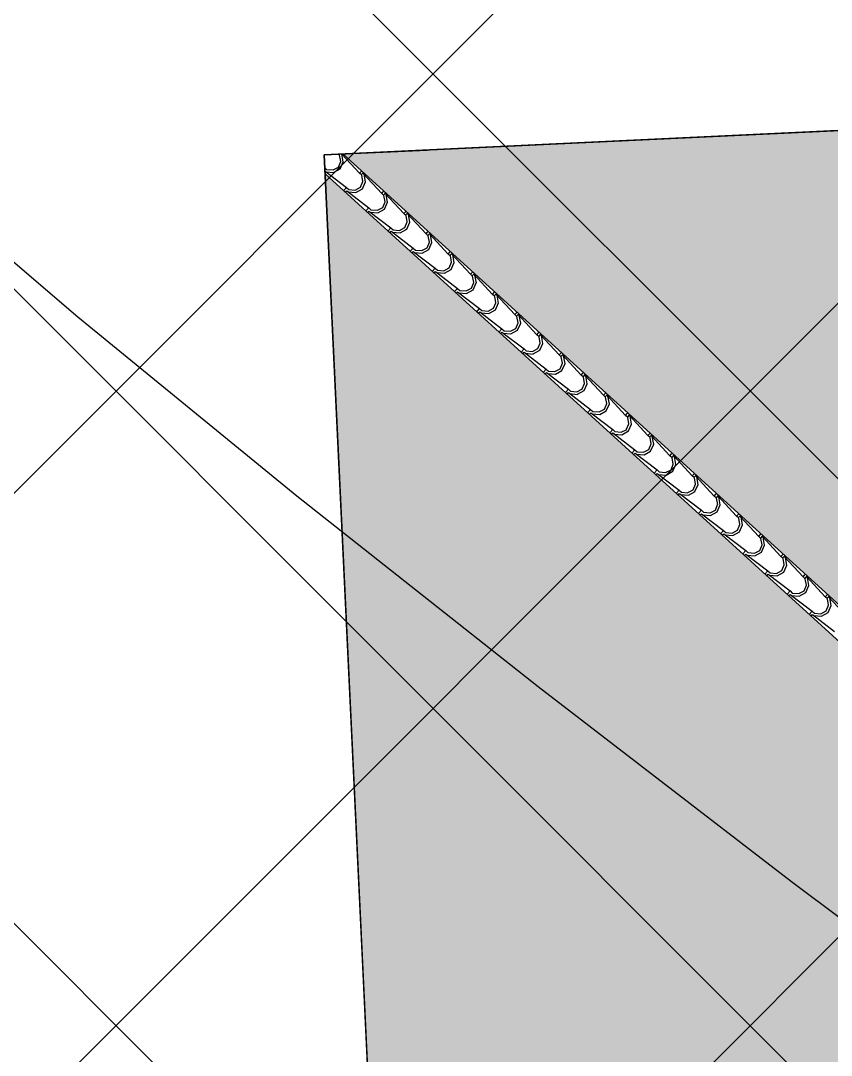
# Model space of a CAD drawing. Header units: millimetres. Extents: x 648844 to 649530, y 1246379 to 1246752.
# Drawn here: x 649258.21 to 649262.73, y 1246521.09 to 1246526.86 of the extents above; entities that cross this region are included whole.
import ezdxf

# ---------------------------------------------------------------- set-up
doc = ezdxf.new("R2010")
doc.units = ezdxf.units.MM
doc.header["$LTSCALE"] = 20
doc.header["$MEASUREMENT"] = 0
doc.layers.get('0').update_dxf_attribs({"linetype": 'CONTINUOUS'})
for name, color, linetype in [('acera', 8, 'CONTINUOUS'), ('CONT-MNR2', 9, 'CONTINUOUS'), ('TECHO', 30, 'CONTINUOUS')]:
    doc.layers.add(name, color=color, linetype=linetype)

# ---------------------------------------------------------------- blocks, each defined once
blk = doc.blocks.new('*U3728')
at = {"layer": 'CONT-MNR2', "elevation": 34, "flags": 128}
blk.add_lwpolyline([(646587.1565, 1246767.1692), (646585.6973, 1246767.8121), (646584.2434, 1246768.4732), (646582.8458, 1246769.1438), (646581.5554, 1246769.8155), (646580.4231, 1246770.4799), (646579.2917, 1246771.2269), (646578.0071, 1246772.1234), (646576.6245, 1246773.1263), (646575.1994, 1246774.1925), (646573.787, 1246775.279), (646572.4427, 1246776.3427), (646571.2219, 1246777.3404), (646570.1798, 1246778.2292)], dxfattribs=at)
blk = doc.blocks.new('TEJA45')
at = {"layer": 'TECHO'}
for p, q in [((-2.5972, -1.6626), (-2.7154, -1.5634)), ((-2.7911, -1.639), (-2.6918, -1.7572)), ((-2.6847, -1.6697), (-2.7036, -1.7075)), ((-2.6469, -1.6508), (-2.6847, -1.6697)), ((-2.6444, -1.6652), (-2.6751, -1.6793)), ((-2.6032, -1.6566), (-2.647, -1.6507)), ((-2.6089, -1.6697), (-2.6444, -1.665)), ((-2.5972, -1.6815), (-2.6091, -1.6697)), ((-2.5893, -1.6547), (-2.5972, -1.6626)), ((-2.5798, -1.6641), (-2.5972, -1.6815)), ((-2.7038, -1.7074), (-2.6978, -1.7511)), ((-2.6894, -1.7101), (-2.6847, -1.7455)), ((-2.675, -1.6794), (-2.6892, -1.7101)), ((-2.4791, -1.7808), (-2.5972, -1.6815)), ((-2.6918, -1.7572), (-2.6953, -1.7607)), ((-2.6918, -1.7572), (-2.6823, -1.7477)), ((-2.6823, -1.7666), (-2.6859, -1.7702)), ((-2.6847, -1.7454), (-2.6729, -1.7572)), ((-2.6729, -1.7572), (-2.6823, -1.7666)), ((-2.6729, -1.7572), (-2.5737, -1.8753)), ((-2.5287, -1.769), (-2.5665, -1.7879)), ((-2.5262, -1.7833), (-2.5569, -1.7975)), ((-2.4851, -1.7748), (-2.5288, -1.7689)), ((-2.4908, -1.7879), (-2.5262, -1.7832)), ((-2.4711, -1.7728), (-2.4791, -1.7808)), ((-2.4617, -1.7823), (-2.4791, -1.7997)), ((-2.5856, -1.8256), (-2.5797, -1.8693)), ((-2.5665, -1.7879), (-2.5854, -1.8257)), ((-2.5712, -1.8282), (-2.5665, -1.8637)), ((-2.5569, -1.7975), (-2.5711, -1.8282)), ((-2.4791, -1.7997), (-2.4909, -1.7879)), ((-2.3609, -1.899), (-2.4791, -1.7997)), ((-2.5736, -1.8753), (-2.5772, -1.8789)), ((-2.5736, -1.8753), (-2.5642, -1.8659)), ((-2.5642, -1.8848), (-2.5677, -1.8883)), ((-2.5665, -1.8635), (-2.5547, -1.8753)), ((-2.5547, -1.8753), (-2.5642, -1.8848)), ((-2.5547, -1.8753), (-2.4555, -1.9935)), ((-2.4106, -1.8871), (-2.4484, -1.9061)), ((-2.408, -1.9015), (-2.4388, -1.9157)), ((-2.3669, -1.8929), (-2.4106, -1.887)), ((-2.3726, -1.9061), (-2.4081, -1.9013)), ((-2.3529, -1.891), (-2.3609, -1.899)), ((-2.3435, -1.9004), (-2.3609, -1.9179)), ((-2.4674, -1.9437), (-2.4615, -1.9874)), ((-2.4484, -1.906), (-2.4673, -1.9438)), ((-2.4531, -1.9464), (-2.4483, -1.9819)), ((-2.4387, -1.9157), (-2.4529, -1.9464)), ((-2.3609, -1.9179), (-2.3727, -1.906)), ((-2.2428, -2.0171), (-2.3609, -1.9179)), ((-2.4554, -1.9935), (-2.459, -1.9971)), ((-2.4554, -1.9935), (-2.446, -1.984)), ((-2.446, -2.0029), (-2.4496, -2.0065)), ((-2.4484, -1.9817), (-2.4365, -1.9935)), ((-2.4365, -1.9935), (-2.446, -2.0029)), ((-2.4366, -1.9935), (-2.3373, -2.1117)), ((-2.2924, -2.0053), (-2.3302, -2.0242)), ((-2.2488, -2.0111), (-2.2925, -2.0052)), ((-2.2348, -2.0091), (-2.2428, -2.0171)), ((-2.3493, -2.0619), (-2.3434, -2.1056)), ((-2.3302, -2.0242), (-2.3491, -2.062)), ((-2.3349, -2.0646), (-2.3302, -2.1)), ((-2.3206, -2.0338), (-2.3348, -2.0645)), ((-2.2899, -2.0196), (-2.3206, -2.0338)), ((-2.2545, -2.0242), (-2.2899, -2.0195)), ((-2.2428, -2.036), (-2.2546, -2.0242)), ((-2.2253, -2.0186), (-2.2428, -2.036)), ((-2.1246, -2.1353), (-2.2428, -2.036)), ((-2.3373, -2.1116), (-2.3409, -2.1152)), ((-2.3373, -2.1116), (-2.3278, -2.1022)), ((-2.3278, -2.1211), (-2.3314, -2.1247)), ((-2.3302, -2.0998), (-2.3184, -2.1116)), ((-2.3184, -2.1116), (-2.3278, -2.1211)), ((-2.3184, -2.1117), (-2.2192, -2.2298)), ((-2.1743, -2.1235), (-2.2121, -2.1424)), ((-2.1306, -2.1292), (-2.1743, -2.1233)), ((-2.1166, -2.1273), (-2.1246, -2.1353)), ((-2.2311, -2.18), (-2.2252, -2.2238)), ((-2.212, -2.1423), (-2.2309, -2.1801)), ((-2.2168, -2.1827), (-2.212, -2.2182)), ((-2.2024, -2.152), (-2.2166, -2.1827)), ((-2.1717, -2.1378), (-2.2024, -2.152)), ((-2.1363, -2.1424), (-2.1717, -2.1377)), ((-2.1246, -2.1542), (-2.1364, -2.1424)), ((-2.1072, -2.1368), (-2.1246, -2.1542)), ((-2.0064, -2.2534), (-2.1246, -2.1542)), ((-2.2191, -2.2298), (-2.2227, -2.2334)), ((-2.2191, -2.2298), (-2.2097, -2.2203)), ((-2.2097, -2.2393), (-2.2132, -2.2428)), ((-2.212, -2.218), (-2.2002, -2.2298)), ((-2.2002, -2.2298), (-2.2097, -2.2393)), ((-2.2003, -2.2298), (-2.101, -2.348)), ((-2.0561, -2.2416), (-2.0939, -2.2605)), ((-2.0124, -2.2474), (-2.0562, -2.2415)), ((-1.9985, -2.2455), (-2.0064, -2.2534)), ((-2.113, -2.2982), (-2.1071, -2.3419)), ((-2.0939, -2.2605), (-2.1128, -2.2983)), ((-2.0986, -2.3009), (-2.0939, -2.3363)), ((-2.0843, -2.2701), (-2.0984, -2.3009)), ((-2.0536, -2.2559), (-2.0843, -2.2701)), ((-2.0181, -2.2605), (-2.0536, -2.2558)), ((-2.0064, -2.2723), (-2.0183, -2.2605)), ((-1.989, -2.2549), (-2.0064, -2.2723)), ((-1.8883, -2.3716), (-2.0064, -2.2723)), ((-2.101, -2.348), (-2.1045, -2.3515)), ((-2.101, -2.348), (-2.0915, -2.3385)), ((-2.0915, -2.3574), (-2.0951, -2.361)), ((-2.0939, -2.3361), (-2.0821, -2.348)), ((-2.0821, -2.348), (-2.0915, -2.3574)), ((-2.0821, -2.348), (-1.9829, -2.4661)), ((-1.9379, -2.3598), (-1.9758, -2.3787)), ((-1.8943, -2.3656), (-1.938, -2.3597)), ((-1.8803, -2.3636), (-1.8883, -2.3716)), ((-1.9948, -2.4163), (-1.9889, -2.4601)), ((-1.9757, -2.3786), (-1.9946, -2.4165)), ((-1.9804, -2.419), (-1.9757, -2.4545)), ((-1.9661, -2.3883), (-1.9803, -2.419)), ((-1.9354, -2.3741), (-1.9661, -2.3883)), ((-1.9, -2.3787), (-1.9354, -2.374)), ((-1.8883, -2.3905), (-1.9001, -2.3787)), ((-1.8709, -2.3731), (-1.8883, -2.3905)), ((-1.7701, -2.4897), (-1.8883, -2.3905)), ((-1.9828, -2.4661), (-1.9864, -2.4697)), ((-1.9828, -2.4661), (-1.9734, -2.4567)), ((-1.9734, -2.4756), (-1.9769, -2.4791)), ((-1.9757, -2.4543), (-1.9639, -2.4661)), ((-1.9639, -2.4661), (-1.9734, -2.4756)), ((-1.964, -2.4661), (-1.8647, -2.5843)), ((-1.8198, -2.4779), (-1.8576, -2.4968)), ((-1.7761, -2.4837), (-1.8199, -2.4778)), ((-1.8766, -2.5345), (-1.8707, -2.5782)), ((-1.8576, -2.4968), (-1.8765, -2.5346)), ((-1.8479, -2.5064), (-1.8621, -2.5372)), ((-1.8173, -2.4923), (-1.848, -2.5064)), ((-1.7818, -2.4969), (-1.8173, -2.4921)), ((-1.7701, -2.5087), (-1.7819, -2.4968)), ((-1.7622, -2.4818), (-1.7701, -2.4897)), ((-1.7527, -2.4912), (-1.7701, -2.5087)), ((-1.652, -2.6079), (-1.7701, -2.5086)), ((-1.8647, -2.5843), (-1.8682, -2.5878)), ((-1.8647, -2.5843), (-1.8552, -2.5748)), ((-1.8623, -2.5372), (-1.8576, -2.5726)), ((-1.8552, -2.5937), (-1.8588, -2.5973)), ((-1.8576, -2.5725), (-1.8458, -2.5843)), ((-1.8458, -2.5843), (-1.8552, -2.5937)), ((-1.8458, -2.5843), (-1.7465, -2.7024)), ((-1.7394, -2.615), (-1.7583, -2.6528)), ((-1.7298, -2.6246), (-1.744, -2.6553)), ((-1.7016, -2.5961), (-1.7394, -2.615)), ((-1.6991, -2.6104), (-1.7298, -2.6246)), ((-1.658, -2.6019), (-1.7017, -2.596)), ((-1.6637, -2.615), (-1.6991, -2.6103)), ((-1.652, -2.6268), (-1.6638, -2.615)), ((-1.644, -2.5999), (-1.652, -2.6079)), ((-1.6346, -2.6094), (-1.652, -2.6268)), ((-1.5338, -2.7261), (-1.652, -2.6268)), ((-1.7585, -2.6527), (-1.7526, -2.6964)), ((-1.7465, -2.7024), (-1.7501, -2.706)), ((-1.7465, -2.7024), (-1.737, -2.693)), ((-1.7441, -2.6553), (-1.7394, -2.6908)), ((-1.7394, -2.6906), (-1.7276, -2.7024)), ((-1.7276, -2.7024), (-1.737, -2.7119)), ((-1.7276, -2.7024), (-1.6284, -2.8206)), ((-1.737, -2.7119), (-1.7406, -2.7154)), ((-1.6213, -2.7331), (-1.6402, -2.7709)), ((-1.6116, -2.7428), (-1.6258, -2.7735)), ((-1.5835, -2.7142), (-1.6213, -2.7332)), ((-1.5809, -2.7286), (-1.6117, -2.7427)), ((-1.5398, -2.72), (-1.5835, -2.7141)), ((-1.5455, -2.7332), (-1.581, -2.7284)), ((-1.5338, -2.745), (-1.5456, -2.7332)), ((-1.5258, -2.7181), (-1.5338, -2.7261)), ((-1.5164, -2.7275), (-1.5338, -2.745)), ((-1.4157, -2.8442), (-1.5338, -2.745)), ((-1.6403, -2.7708), (-1.6344, -2.8145)), ((-1.6283, -2.8206), (-1.6319, -2.8242)), ((-1.6283, -2.8206), (-1.6189, -2.8111)), ((-1.626, -2.7735), (-1.6212, -2.8089)), ((-1.6213, -2.8088), (-1.6094, -2.8206)), ((-1.6094, -2.8206), (-1.6189, -2.83)), ((-1.6095, -2.8206), (-1.5102, -2.9388)), ((-1.6189, -2.83), (-1.6225, -2.8336)), ((-1.5031, -2.8513), (-1.522, -2.8891)), ((-1.4935, -2.8609), (-1.5077, -2.8916)), ((-1.4653, -2.8324), (-1.5031, -2.8513)), ((-1.4628, -2.8467), (-1.4935, -2.8609)), ((-1.4217, -2.8382), (-1.4654, -2.8323)), ((-1.4274, -2.8513), (-1.4628, -2.8466)), ((-1.4157, -2.8631), (-1.4275, -2.8513)), ((-1.4077, -2.8362), (-1.4157, -2.8442)), ((-1.3982, -2.8457), (-1.4157, -2.8631)), ((-1.2975, -2.9624), (-1.4157, -2.8631)), ((-1.5222, -2.889), (-1.5163, -2.9327)), ((-1.5102, -2.9387), (-1.5138, -2.9423)), ((-1.5102, -2.9387), (-1.5007, -2.9293)), ((-1.5078, -2.8917), (-1.5031, -2.9271)), ((-1.5031, -2.9269), (-1.4913, -2.9387)), ((-1.4913, -2.9387), (-1.5007, -2.9482)), ((-1.4913, -2.9388), (-1.3921, -3.0569)), ((-1.5007, -2.9482), (-1.5043, -2.9518)), ((-1.3849, -2.9694), (-1.4038, -3.0072)), ((-1.3753, -2.9791), (-1.3895, -3.0098)), ((-1.3472, -2.9506), (-1.385, -2.9695)), ((-1.3446, -2.9649), (-1.3754, -2.9791)), ((-1.3035, -2.9564), (-1.3472, -2.9504)), ((-1.3092, -2.9695), (-1.3447, -2.9648)), ((-1.2975, -2.9813), (-1.3093, -2.9695)), ((-1.2895, -2.9544), (-1.2975, -2.9624)), ((-1.2801, -2.9639), (-1.2975, -2.9813)), ((-1.1793, -3.0805), (-1.2975, -2.9813)), ((-1.404, -3.0071), (-1.3981, -3.0509)), ((-1.392, -3.0569), (-1.3826, -3.0474)), ((-1.3897, -3.0098), (-1.3849, -3.0453)), ((-1.3849, -3.0451), (-1.3731, -3.0569)), ((-1.392, -3.0569), (-1.3956, -3.0605)), ((-1.3826, -3.0664), (-1.3861, -3.0699)), ((-1.3731, -3.0569), (-1.3826, -3.0664)), ((-1.3732, -3.0569), (-1.2739, -3.1751)), ((-1.2668, -3.0876), (-1.2857, -3.1254)), ((-1.2572, -3.0972), (-1.2713, -3.128)), ((-1.229, -3.0687), (-1.2668, -3.0876)), ((-1.2265, -3.083), (-1.2572, -3.0972)), ((-1.1853, -3.0745), (-1.2291, -3.0686)), ((-1.191, -3.0876), (-1.2265, -3.0829)), ((-1.1793, -3.0994), (-1.1912, -3.0876)), ((-1.1714, -3.0726), (-1.1793, -3.0805)), ((-1.1619, -3.082), (-1.1793, -3.0994)), ((-1.0612, -3.1987), (-1.1793, -3.0994)), ((-1.2858, -3.1253), (-1.2799, -3.169)), ((-1.2739, -3.1751), (-1.2644, -3.1656)), ((-1.2715, -3.128), (-1.2668, -3.1634)), ((-1.2668, -3.1632), (-1.255, -3.1751)), ((-1.2739, -3.1751), (-1.2774, -3.1786)), ((-1.2644, -3.1845), (-1.268, -3.1881)), ((-1.255, -3.1751), (-1.2644, -3.1845)), ((-1.255, -3.1751), (-1.1558, -3.2932)), ((-1.1486, -3.2058), (-1.1675, -3.2436)), ((-1.139, -3.2154), (-1.1532, -3.2461)), ((-1.1108, -3.1869), (-1.1486, -3.2058)), ((-1.1083, -3.2012), (-1.139, -3.2154)), ((-1.0672, -3.1927), (-1.1109, -3.1868)), ((-1.0729, -3.2058), (-1.1083, -3.2011)), ((-1.0612, -3.2176), (-1.073, -3.2058)), ((-1.0532, -3.1907), (-1.0612, -3.1987)), ((-1.0438, -3.2002), (-1.0612, -3.2176)), ((-0.943, -3.3168), (-1.0612, -3.2176)), ((-1.1677, -3.2435), (-1.1618, -3.2872)), ((-1.1557, -3.2932), (-1.1463, -3.2838)), ((-1.1533, -3.2461), (-1.1486, -3.2816)), ((-1.1486, -3.2814), (-1.1368, -3.2932)), ((-1.1557, -3.2932), (-1.1593, -3.2968)), ((-1.1463, -3.3027), (-1.1498, -3.3062)), ((-1.1368, -3.2932), (-1.1463, -3.3027)), ((-1.1369, -3.2932), (-1.0376, -3.4114)), ((-1.0305, -3.3239), (-1.0494, -3.3617)), ((-1.0209, -3.3335), (-1.035, -3.3643)), ((-0.9927, -3.305), (-1.0305, -3.3239)), ((-0.9902, -3.3193), (-1.0209, -3.3335)), ((-0.949, -3.3108), (-0.9927, -3.3049)), ((-0.9547, -3.324), (-0.9902, -3.3192)), ((-0.943, -3.3358), (-0.9548, -3.3239)), ((-0.9351, -3.3089), (-0.943, -3.3168)), ((-0.9256, -3.3183), (-0.943, -3.3358)), ((-0.8249, -3.435), (-0.943, -3.3358)), ((-1.0495, -3.3616), (-1.0436, -3.4053)), ((-1.0352, -3.3643), (-1.0305, -3.3997)), ((-1.0305, -3.3996), (-1.0187, -3.4114)), ((-1.0376, -3.4114), (-1.0411, -3.4149)), ((-1.0376, -3.4114), (-1.0281, -3.4019)), ((-1.0281, -3.4208), (-1.0317, -3.4244)), ((-1.0187, -3.4114), (-1.0281, -3.4208)), ((-1.0187, -3.4114), (-0.9194, -3.5295)), ((-0.9123, -3.4421), (-0.9312, -3.4799)), ((-0.9027, -3.4517), (-0.9169, -3.4824)), ((-0.8745, -3.4232), (-0.9123, -3.4421)), ((-0.872, -3.4375), (-0.9027, -3.4517)), ((-0.8309, -3.429), (-0.8746, -3.4231)), ((-0.8366, -3.4421), (-0.872, -3.4374)), ((-0.8249, -3.4539), (-0.8367, -3.4421)), ((-0.8169, -3.427), (-0.8249, -3.435)), ((-0.8074, -3.4365), (-0.8249, -3.4539)), ((-0.7067, -3.5532), (-0.8249, -3.4539)), ((-0.9314, -3.4798), (-0.9255, -3.5235)), ((-0.917, -3.4824), (-0.9123, -3.5179)), ((-0.9194, -3.5295), (-0.923, -3.5331)), ((-0.9194, -3.5295), (-0.9099, -3.5201)), ((-0.9099, -3.539), (-0.9135, -3.5426)), ((-0.9123, -3.5177), (-0.9005, -3.5295)), ((-0.9005, -3.5295), (-0.9099, -3.539)), ((-0.9005, -3.5295), (-0.8013, -3.6477)), ((-0.7942, -3.5602), (-0.8131, -3.598)), ((-0.7845, -3.5699), (-0.7987, -3.6006)), ((-0.7564, -3.5414), (-0.7942, -3.5603)), ((-0.7538, -3.5557), (-0.7846, -3.5698)), ((-0.7127, -3.5471), (-0.7564, -3.5412)), ((-0.7184, -3.5603), (-0.7539, -3.5555)), ((-0.7067, -3.5721), (-0.7185, -3.5603)), ((-0.6987, -3.5452), (-0.7067, -3.5532)), ((-0.6893, -3.5546), (-0.7067, -3.5721)), ((-0.5885, -3.6713), (-0.7067, -3.5721)), ((-0.8132, -3.5979), (-0.8073, -3.6417)), ((-0.7989, -3.6006), (-0.7941, -3.636)), ((-0.8012, -3.6477), (-0.8048, -3.6513)), ((-0.8012, -3.6477), (-0.7918, -3.6382)), ((-0.7918, -3.6571), (-0.7954, -3.6607)), ((-0.7942, -3.6359), (-0.7823, -3.6477)), ((-0.7823, -3.6477), (-0.7918, -3.6571)), ((-0.7824, -3.6477), (-0.6831, -3.7659)), ((-0.676, -3.6784), (-0.6949, -3.7162)), ((-0.6664, -3.688), (-0.6806, -3.7187)), ((-0.6382, -3.6595), (-0.676, -3.6784)), ((-0.6357, -3.6738), (-0.6664, -3.688)), ((-0.5945, -3.6653), (-0.6383, -3.6594)), ((-0.6003, -3.6784), (-0.6357, -3.6737)), ((-0.5886, -3.6902), (-0.6004, -3.6784)), ((-0.5806, -3.6633), (-0.5886, -3.6713)), ((-0.5711, -3.6728), (-0.5886, -3.6902)), ((-0.6951, -3.7161), (-0.6891, -3.7598)), ((-0.6807, -3.7188), (-0.676, -3.7542)), ((-0.4704, -3.7895), (-0.5885, -3.6902)), ((-0.6831, -3.7658), (-0.6867, -3.7694)), ((-0.6831, -3.7658), (-0.6736, -3.7564)), ((-0.6736, -3.7753), (-0.6772, -3.7789)), ((-0.676, -3.754), (-0.6642, -3.7658)), ((-0.6642, -3.7658), (-0.6736, -3.7753)), ((-0.6642, -3.7659), (-0.565, -3.884)), ((-0.5578, -3.7965), (-0.5767, -3.8344)), ((-0.52, -3.7777), (-0.5579, -3.7966)), ((-0.5175, -3.792), (-0.5483, -3.8062)), ((-0.4764, -3.7835), (-0.5201, -3.7776)), ((-0.4821, -3.7966), (-0.5176, -3.7919)), ((-0.4704, -3.8084), (-0.4822, -3.7966)), ((-0.4624, -3.7815), (-0.4704, -3.7895)), ((-0.453, -3.791), (-0.4704, -3.8084)), ((-0.5769, -3.8342), (-0.571, -3.878)), ((-0.5626, -3.8369), (-0.5578, -3.8724)), ((-0.5482, -3.8062), (-0.5624, -3.8369)), ((-0.3522, -3.9076), (-0.4704, -3.8084)), ((-0.5649, -3.884), (-0.5685, -3.8876)), ((-0.5649, -3.884), (-0.5555, -3.8746)), ((-0.5555, -3.8935), (-0.559, -3.897)), ((-0.5578, -3.8722), (-0.546, -3.884)), ((-0.546, -3.884), (-0.5555, -3.8935)), ((-0.5461, -3.884), (-0.4468, -4.0022)), ((-0.4397, -3.9147), (-0.4586, -3.9525)), ((-0.4019, -3.8958), (-0.4397, -3.9147)), ((-0.3994, -3.9101), (-0.4301, -3.9243)), ((-0.3582, -3.9016), (-0.402, -3.8957)), ((-0.364, -3.9147), (-0.3994, -3.91)), ((-0.3522, -3.9265), (-0.3641, -3.9147)), ((-0.3443, -3.8997), (-0.3522, -3.9076)), ((-0.3348, -3.9091), (-0.3522, -3.9265)), ((-0.4587, -3.9524), (-0.4528, -3.9961)), ((-0.4444, -3.9551), (-0.4397, -3.9905)), ((-0.4301, -3.9243), (-0.4443, -3.955)), ((-0.2341, -4.0258), (-0.3522, -3.9265)), ((-0.4468, -4.0022), (-0.4503, -4.0057)), ((-0.4468, -4.0022), (-0.4373, -3.9927)), ((-0.4373, -4.0116), (-0.4409, -4.0152)), ((-0.4397, -3.9903), (-0.4279, -4.0022)), ((-0.4279, -4.0022), (-0.4373, -4.0116)), ((-0.4279, -4.0022), (-0.3287, -4.1203)), ((-0.3215, -4.0329), (-0.3404, -4.0707)), ((-0.2837, -4.014), (-0.3215, -4.0329)), ((-0.2812, -4.0283), (-0.3119, -4.0425)), ((-0.2401, -4.0198), (-0.2838, -4.0139)), ((-0.2458, -4.0329), (-0.2812, -4.0282)), ((-0.2341, -4.0447), (-0.2459, -4.0329)), ((-0.2261, -4.0178), (-0.2341, -4.0258)), ((-0.2167, -4.0273), (-0.2341, -4.0447)), ((-0.3406, -4.0706), (-0.3347, -4.1143)), ((-0.3262, -4.0732), (-0.3215, -4.1087)), ((-0.3119, -4.0425), (-0.3261, -4.0732)), ((-0.1159, -4.144), (-0.2341, -4.0447)), ((-0.3286, -4.1203), (-0.3322, -4.1239)), ((-0.3286, -4.1203), (-0.3192, -4.1109)), ((-0.3192, -4.1298), (-0.3227, -4.1333)), ((-0.3215, -4.1085), (-0.3097, -4.1203)), ((-0.3097, -4.1203), (-0.3192, -4.1298)), ((-0.3097, -4.1203), (-0.2105, -4.2385)), ((-0.2034, -4.151), (-0.2223, -4.1888)), ((-0.1656, -4.1321), (-0.2034, -4.151)), ((-0.1631, -4.1464), (-0.1938, -4.1606)), ((-0.1219, -4.1379), (-0.1656, -4.132)), ((-0.1276, -4.1511), (-0.1631, -4.1463)), ((-0.1159, -4.1629), (-0.1277, -4.151)), ((-0.108, -4.136), (-0.1159, -4.144)), ((-0.0985, -4.1454), (-0.1159, -4.1629)), ((-0.2224, -4.1887), (-0.2165, -4.2324)), ((-0.2081, -4.1914), (-0.2034, -4.2268)), ((-0.1938, -4.1606), (-0.2079, -4.1914)), ((0, -4.2602), (-0.1159, -4.1629)), ((-0.2105, -4.2385), (-0.214, -4.242)), ((-0.2105, -4.2385), (-0.201, -4.229)), ((-0.201, -4.2479), (-0.2046, -4.2515)), ((-0.2034, -4.2267), (-0.1915, -4.2385)), ((-0.1915, -4.2385), (-0.201, -4.2479)), ((-0.1916, -4.2385), (-0.0979, -4.35)), ((-0.0474, -4.2503), (-0.0852, -4.2692)), ((-0.0449, -4.2646), (-0.0756, -4.2788)), ((-0.0038, -4.2561), (-0.0475, -4.2502)), ((-0.0095, -4.2692), (-0.0449, -4.2645)), ((-0.1043, -4.3069), (-0.0984, -4.35)), ((-0.0852, -4.2692), (-0.1041, -4.307)), ((-0.0899, -4.3095), (-0.0852, -4.345)), ((-0.0756, -4.2788), (-0.0898, -4.3095)), ((0, -4.2788), (-0.0096, -4.2692)), ((-0.0857, -4.35), (-0.0828, -4.3472)), ((-0.0852, -4.3448), (-0.08, -4.35))]:
    blk.add_line(p, q, dxfattribs=at)

msp = doc.modelspace()

# ---------------------------------------------------------------- hatches: boundary and pattern name
h = msp.add_hatch()
h.set_pattern_fill('ANSI37', color=4, scale=20, style=0)
h.set_pattern_definition([(45, (-526.4316, -3378.368), (-1.767766953, 1.767766953), []), (135, (-526.4316, -3378.368), (-1.767766953, -1.767766953), [])])
h.paths.add_polyline_path([(649227.107, 1246567.9412), (649231.6772, 1246532.2077), (649229.0601, 1246515.2595), (649314.6875, 1246516.7032), (649306.988, 1246570.0599)])
h.paths.add_polyline_path([(649257.7023, 1246528.9783), (649287.2059, 1246528.9783), (649287.2059, 1246534.4924), (649257.7023, 1246534.4924)], flags=24)
at = {"layer": 'acera'}
h = msp.add_hatch(dxfattribs=at)
h.set_pattern_fill('PETRA11,_O', color=9, scale=7, pattern_type=2)
h.set_pattern_definition([(0, (2687.656, -252.1344), (7, 7), [2.1, -2.45, 0.35, -2.1]), (0, (2690.456, -250.7344), (7, 7), [0.35, -1.75, 1.4, -3.5]), (0, (2691.506, -250.3844), (7, 7), [0.35, -6.65]), (0, (2688.356, -250.0344), (7, 7), [1.4, -5.6]), (0, (2687.656, -249.3344), (7, 7), [0.7, -6.3]), (0, (2692.556, -248.6344), (7, 7), [0.7, -0.35, 0.35, -5.6]), (0, (2689.756, -248.2844), (7, 7), [1.05, -5.95]), (0, (2688.006, -247.5844), (7, 7), [0.7, -6.3]), (0, (2690.806, -246.8844), (7, 7), [0.35, -2.1, 1.05, -3.5]), (0, (2689.406, -246.5344), (7, 7), [0.7, -6.3]), (0, (2691.856, -246.1844), (7, 7), [0.7, -6.3]), (0, (2690.456, -245.8344), (7, 7), [0.7, -6.3]), (0, (2693.256, -245.4844), (7, 7), [0.7, -6.3]), (90, (2687.306, -252.1344), (-7, 7), [1.4, -0.35, 0.7, -2.8, 1.4, -0.35]), (90, (2687.656, -247.5844), (-7, 7), [0.35, -6.65]), (90, (2688.706, -249.6844), (-7, 7), [0.7, -1.4, 0.35, -4.55]), (90, (2689.056, -248.6344), (-7, 7), [0.7, -1.4, 1.05, -3.85]), (90, (2690.106, -250.3844), (-7, 7), [0.35, -3.5, 0.7, -0.35, 0.7, -1.4]), (90, (2690.456, -251.0844), (-7, 7), [0.35, -6.65]), (90, (2691.156, -248.9844), (-7, 7), [0.35, -0.35, 1.05, -5.25]), (90, (2691.506, -250.0344), (-7, 7), [0.7, -2.8, 0.35, -0.35, 0.35, -2.45]), (90, (2692.206, -251.7844), (-7, 7), [1.05, -5.95]), (90, (2692.906, -246.5344), (-7, 7), [0.35, -0.35, 0.35, -5.95]), (90, (2693.256, -248.2844), (-7, 7), [1.05, -5.95]), (90, (2694.131, -248.8094), (-7, 7), [0.35, -6.65]), (45, (2689.756, -252.1344), (8e-16, 7), [0.49497, -9.404524937]), (45, (2689.056, -245.4844), (8e-16, 7), [0.49497, -1.48491, 1.48491, -6.434704937]), (45, (2689.756, -246.5344), (8e-16, 7), [0.98994, -2.4748738, 0.49497, -5.939711137]), (45, (2691.156, -246.8844), (8e-16, 7), [0.98994, -3.464825, 0.49497, -4.949759937]), (45, (2688.356, -250.0344), (8e-16, 7), [0.49497, -9.404524937]), (45, (2690.106, -250.0344), (8e-16, 7), [1.484924, -8.414570937]), (45, (2691.506, -249.3344), (8e-16, 7), [0.49497, -2.969848, 0.49497, -5.939706937]), (45, (2692.556, -248.6344), (8e-16, 7), [0.98994, -8.909554937]), (45, (2693.956, -248.6344), (8e-16, 7), [0.98994, -8.909554937]), (45, (2693.956, -250.7344), (8e-16, 7), [0.49497, -9.404524937]), (45, (2693.256, -247.2344), (8e-16, 7), [0.49497, -9.404524937]), (45, (2692.556, -246.1844), (8e-16, 7), [0.49497, -9.404524937]), (45, (2693.956, -245.4844), (8e-16, 7), [0.49497, -9.404524937]), (45, (2687.306, -245.4844), (8e-16, 7), [0.49497, -9.404524937]), (45, (2690.806, -248.2844), (8e-16, 7), [0.49497, -9.404524937]), (45, (2691.506, -245.4844), (8e-16, 7), [0.49497, -3.464825, 0.49497, -5.444729937]), (45, (2688.356, -249.3344), (8e-16, 7), [0.98994, -8.909554937]), (45, (2688.356, -247.5844), (8e-16, 7), [1.48491, -8.414584937]), (135, (2687.656, -249.3344), (-7, 8e-16), [0.74249, -9.157004937]), (135, (2691.506, -249.6844), (-7, 8e-16), [0.49497, -9.404524937]), (135, (2693.606, -248.6344), (-7, 8e-16), [0.49497, -9.404524937]), (135, (2691.156, -247.2344), (-7, 8e-16), [0.49497, -9.404524937]), (135, (2691.506, -246.1844), (-7, 8e-16), [0.49497, -9.404524937]), (135, (2690.456, -245.8344), (-7, 8e-16), [0.49497, -9.404524937]), (135, (2691.856, -246.1844), (-7, 8e-16), [0.49497, -9.404524937]), (135, (2687.656, -250.3844), (-7, 8e-16), [0.49497, -9.404524937]), (135, (2689.056, -247.9344), (-7, 8e-16), [0.49497, -9.404524937]), (135, (2689.056, -250.0344), (-7, 8e-16), [0.98994, -8.909554937]), (135, (2690.456, -250.7344), (-7, 8e-16), [0.98994, -8.909554937]), (135, (2693.256, -246.8844), (-7, 8e-16), [0.98994, -8.909554937]), (135, (2691.156, -248.6344), (-7, 8e-16), [0.49497, -9.404524937]), (135, (2692.206, -250.7344), (-7, 8e-16), [0.98994, -5.939696, 0.49497, -2.474888937]), (135, (2688.006, -247.5844), (-7, 8e-16), [0.98994, -1.9798989, 0.98994, -5.939716037]), (135, (2687.306, -251.4344), (-7, 8e-16), [0.9898, -2.4752, 0.9898, -2.4752, 0.4949, -2.474594937]), (26.56505118, (2689.7562, -250.0344), (7, 4e-10), [1.5652, -0.7826, 0.7826, -12.522075839]), (26.56505118, (2690.8062, -245.8344), (7, 4e-10), [1.5652, -14.08727584]), (26.56505118, (2690.8062, -250.7344), (7, 4e-10), [0.7826, -14.86987584]), (26.56505118, (2687.6562, -250.3844), (7, 4e-10), [0.7826, -14.86987584]), (26.56505118, (2689.0562, -248.6344), (7, 4e-10), [0.7826, -14.86987584]), (26.56505118, (2687.6562, -247.9344), (7, 4e-10), [0.7826, -14.86987584]), (63.43494882, (2688.7062, -247.2344), (4e-10, 7), [0.7826, -14.86987584]), (63.43494882, (2691.1562, -247.2344), (4e-10, 7), [0.7826, -14.86987584]), (63.43494882, (2691.8562, -252.1344), (4e-10, 7), [0.7826, -14.86987584]), (63.43494882, (2687.3062, -248.2844), (4e-10, 7), [0.7826, -14.86987584]), (63.43494882, (2690.1062, -251.7844), (4e-10, 7), [0.7826, -5.4782, 0.7826, -8.609075839]), (116.56505118, (2689.0562, -245.8344), (-4e-10, 7), [0.7826, -14.86987584]), (116.56505118, (2693.2562, -247.2344), (-4e-10, 7), [0.7826, -14.86987584]), (116.56505118, (2690.1062, -245.8344), (-4e-10, 7), [0.7826, -14.86987584]), (116.56505118, (2687.3062, -249.6844), (-4e-10, 7), [0.7826, -14.86987584]), (153.43494882, (2692.5562, -250.7344), (-7, 4e-10), [0.7826, -14.86987584]), (153.43494882, (2693.9562, -248.9844), (-7, 4e-10), [0.7826, -14.86987584]), (153.43494882, (2689.7562, -248.2844), (-7, 4e-10), [0.7826, -14.86987584]), (153.43494882, (2690.8062, -246.8844), (-7, 4e-10), [0.7826, -14.86987584]), (153.43494882, (2693.2562, -245.4844), (-7, 4e-10), [0.7826, -14.86987584]), (153.43494882, (2688.3562, -252.1344), (-7, 4e-10), [1.1739, -14.47857584])])
edge = h.paths.add_edge_path()
edge.add_line((649250.7875, 1246528.528), (649254.0573, 1246528.57))
edge.add_arc((649252.1439, 1246550.2295), 21.7438, 275.04821, 284.88481)
edge.add_arc((649259.2416, 1246522.5367), 6.8476, 33.81834, 102.75787, ccw=False)
edge.add_line((649264.9306, 1246526.3479), (649267.1944, 1246526.477))
edge.add_arc((649258.4829, 1246521.4421), 10.0618, 30.02605, 49.34337)
edge.add_line((649265.0384, 1246529.0753), (649263.2238, 1246530.2323))
edge.add_arc((649259.0269, 1246521.8182), 9.4027, 63.49028, 97.27991)
edge.add_arc((649252.7666, 1246552.6348), 22.0794, 272.7242, 283.27202, ccw=False)
edge.add_arc((649252.7666, 1246552.6462), 22.0907, 239.71793, 272.72277, ccw=False)
edge.add_line((649241.6272, 1246533.5696), (649241.3932, 1246531.3293))
edge.add_arc((649252.1439, 1246550.2295), 21.7438, 240.36809, 266.42339)
at = {"layer": 'TECHO'}
h = msp.add_hatch(dxfattribs=at)
h.set_pattern_fill('SPANTILE', color=9, scale=0.205, angle=129.43232, style=0, pattern_type=2)
h.set_pattern_definition([(87.746768, (649209.692786, 1246537.877735), (-0.0881797066, -2.4669514931), [0.18931176, -4.5434808]), (182.71647, (649209.70023, 1246538.0669), (-0.2144853, 0.19505396), [0.0164, -0.1886]), (2.71647, (649209.49468, 1246538.07357), (0.2144853, -0.19505396), [0.0574, -0.1476]), (272.71647, (649209.55202, 1246538.07629), (-0.19505396, -0.2144853), [0.0205, -0.1845]), (92.71647, (649209.68404, 1246538.06203), (0.19505396, 0.2144853), [0.0205, -0.1845]), (2.71647, (649209.68307, 1246538.0825), (0.2144853, -0.19505396), [0.0164, -0.1886]), (2.71647, (649209.49546, 1246538.05718), (0.2144853, -0.19505396), [0.041, -0.164]), (277.686168, (649209.536413, 1246538.059128), (0.3213560138, -2.4475203048), [0.18931176, -4.5434808]), (310.020368, (649209.536899, 1246538.048889), (-2.8271690754, 3.3547823998), [0.05412164, -5.35803375]), (344.28157, (649209.5717, 1246538.00744), (0.41925503, -0.18533795), [0.0518613, -0.5964055]), (21.15137, (649209.621624, 1246537.99339), (-0.399823706, -0.224200675), [0.0518613, -0.5964055]), (55.412568, (649209.669992, 1246538.012106), (2.4968357938, 3.6073897696), [0.05412164, -5.35803375]), (342.491568, (649209.581261, 1246538.022262), (-2.2913282786, 0.7122078299), [0.0415094, -4.10942426]), (22.941368, (649209.620847, 1246538.009774), (2.2136026877, 0.9259527063), [0.0415094, -4.10942426]), (55.311068, (649209.659073, 1246538.025954), (1.9213946922, 2.7591606638), [0.04387184, -4.3433196]), (310.121868, (649209.552989, 1246538.05581), (-2.1740021898, 2.5648468981), [0.04387184, -4.3433196])])
h.paths.add_polyline_path([(649264.4797, 1246522.0467), (649260.0069, 1246526.1143), (649271.4819, 1246526.6587), (649267.4143, 1246522.1859)])
h = msp.add_hatch(dxfattribs=at)
h.set_pattern_fill('SPANTILE', color=9, scale=0.205, angle=399.43232, style=0, pattern_type=2)
h.set_pattern_definition([(177.746768, (649209.690513, 1246538.27167), (2.4669514931, -0.0881797066), [0.18931176, -4.5434808]), (272.71647, (649209.50135, 1246538.27911), (-0.19505396, -0.2144853), [0.0164, -0.1886]), (92.71647, (649209.49468, 1246538.07357), (0.19505396, 0.2144853), [0.0574, -0.1476]), (2.71647, (649209.49196, 1246538.1309), (0.2144853, -0.19505396), [0.0205, -0.1845]), (182.71647, (649209.50622, 1246538.26293), (-0.2144853, 0.19505396), [0.0205, -0.1845]), (92.71647, (649209.48574, 1246538.26195), (0.19505396, 0.2144853), [0.0164, -0.1886]), (92.71647, (649209.51106, 1246538.07434), (0.19505396, 0.2144853), [0.041, -0.164]), (7.686168, (649209.50912, 1246538.115297), (2.4475203048, 0.3213560138), [0.18931176, -4.5434808]), (40.020368, (649209.519359, 1246538.115783), (-3.3547823998, -2.8271690754), [0.05412164, -5.35803375]), (74.28157, (649209.560806, 1246538.150587), (0.18533795, 0.41925503), [0.0518613, -0.5964055]), (111.15137, (649209.574856, 1246538.20051), (0.224200675, -0.39982371), [0.0518613, -0.5964055]), (145.412568, (649209.556142, 1246538.248876), (-3.6073897696, 2.4968357938), [0.05412164, -5.35803375]), (72.491568, (649209.545986, 1246538.160145), (-0.7122078299, -2.2913282786), [0.0415094, -4.10942426]), (112.941368, (649209.558474, 1246538.199731), (-0.9259527063, 2.2136026877), [0.0415094, -4.10942426]), (145.311068, (649209.542294, 1246538.237957), (-2.7591606638, 1.9213946922), [0.04387184, -4.3433196]), (40.121868, (649209.512438, 1246538.131873), (-2.5648468981, -2.1740021898), [0.04387184, -4.3433196])])
h.paths.add_polyline_path([(649260.3083, 1246517.5249), (649264.3463, 1246521.9652), (649259.906, 1246526.0033)])

# ---------------------------------------------------------------- linework, layer by layer
at = {"color": 9}
msp.add_lwpolyline([(649272.0002, 1246517.9735), (649271.5878, 1246526.6637), (649259.901, 1246526.1092), (649260.3133, 1246517.419), (649272.0002, 1246517.9735)], dxfattribs=at)
at = {"layer": 'acera', "color": 9}
msp.add_arc((649259.2416, 1246522.5367), 6.8476, 33.81834, 102.75787, dxfattribs=at)
at = {"layer": 'TECHO', "color": 9}
for p, q in [((649259.901, 1246526.1092), (649271.5878, 1246526.6637)), ((649259.901, 1246526.1092), (649260.475, 1246526.1365)), ((649260.3133, 1246517.419), (649259.901, 1246526.1092)), ((649260.3133, 1246517.419), (649259.901, 1246526.1092)), ((649264.4797, 1246522.0467), (649260.0069, 1246526.1143)), ((649264.3463, 1246521.9652), (649259.906, 1246526.0033))]:
    msp.add_line(p, q, dxfattribs=at)

# ---------------------------------------------------------------- block references
at = {"color": 9, "rotation": 182.7164682207787}
msp.add_blockref('TEJA45', (649260.1072, 1246521.7641), dxfattribs=at)
at = {"layer": 'CONT-MNR2'}
msp.add_blockref('*U3728', (2687.3062, -252.1344), dxfattribs=at)

doc.saveas('drawing.dxf')
